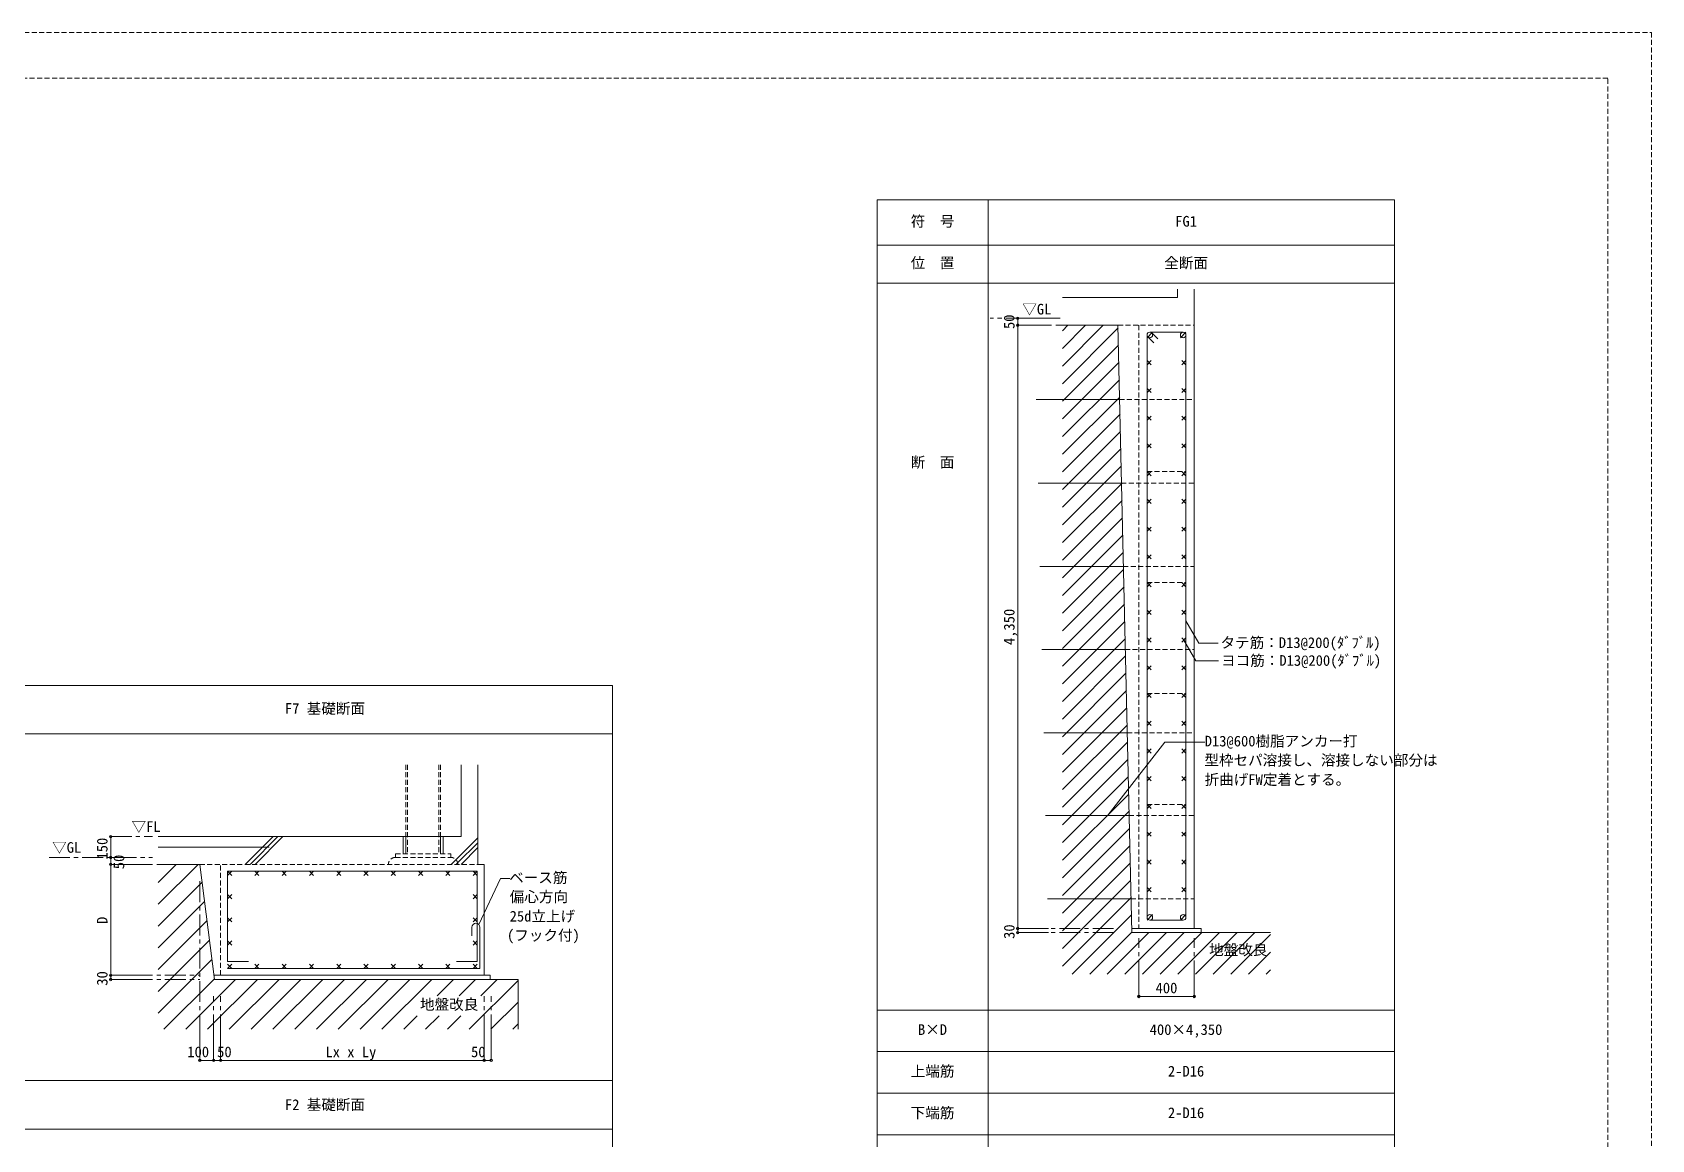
# Model space of a CAD drawing. Units: millimetres on the paper, enlarged 250 times, with parts at 1:30. Extents: x -1357173 to 354336, y -75979 to 4293964.
# Drawn here: x 257079 to 354336, y 8588 to 75124 of the extents above; entities that cross this region are included whole.
import ezdxf
from ezdxf.enums import TextEntityAlignment as Align

# ---------------------------------------------------------------- set-up
doc = ezdxf.new("R2010")
doc.units = ezdxf.units.MM
doc.header["$LTSCALE"] = 250
doc.header["$PDMODE"] = 32
doc.header["$PDSIZE"] = 150
doc.linetypes.add('CHAIN1', pattern=[8, 5, -1, 1, -1])
doc.linetypes.add('DASHED1', pattern=[1.8, 1.2, -0.6])
for name, color, linetype, lineweight in [('1-0', 3, 'Continuous', 13), ('1-1', 7, 'Continuous', 9), ('1-2', 4, 'Continuous', 5), ('1-4', 4, 'Continuous', 5), ('1-7', 4, 'Continuous', 5), ('1-8', 7, 'Continuous', 9), ('1-F', 4, 'CHAIN1', 5), ('3-1', 7, 'Continuous', 9), ('E-F', 7, 'DASHED1', 9)]:
    doc.layers.add(name, color=color, linetype=linetype, lineweight=lineweight)
doc.styles.add('ＭＳ ゴシック', font='')
doc.styles.get('ＭＳ ゴシック').set_extended_font_data('MS Gothic')

msp = doc.modelspace()

# ---------------------------------------------------------------- linework, layer by layer
at = {"layer": '1-0'}
for p, q in [((307812.6, 65051.6), (307812.6, 1375.3)), ((307812.6, 65051.6), (338894, 65051.6)), ((338894, 65051.6), (338894, 1375.3)), ((325865.4, 59192.2), (325865.4, 59692.4)), ((326865.4, 21275.5), (326865.4, 59692.4)), ((325865.4, 59192.2), (318948.7, 59192.2)), ((322282, 57525.5), (318948.7, 57525.5)), ((322282, 57525.5), (323115.4, 21025.5)), ((201888.5, 35885), (291915.5, 35885)), ((291915.5, 35885), (291915.5, -23413.7)), ((201888.5, 32968.3), (291915.5, 32968.3)), ((282832.4, 26796.2), (282832.4, 31112.7)), ((283832.4, 25129.5), (283832.4, 31112.7)), ((264633.3, 26796.2), (282832.4, 26796.2)), ((279340.2, 25754.5), (279340.2, 26796.2)), ((279506.9, 26796.2), (279506.9, 25754.5)), ((281590.2, 25754.5), (281590.2, 26796.2)), ((281756.9, 26796.2), (281756.9, 25754.5)), ((279506.9, 25754.5), (279340.2, 25754.5)), ((281756.9, 25754.5), (281590.2, 25754.5)), ((264633.3, 25129.5), (267133.3, 25129.5)), ((268016.6, 18212.9), (267133.3, 25129.5)), ((283832.4, 25129.5), (284216.6, 25129.5)), ((284216.6, 18462.9), (284216.6, 25129.5)), ((323092.2, 21275.5), (327282, 21275.5)), ((331448.7, 21025.5), (323115.4, 21025.5)), ((327282, 21025.5), (327282, 21275.5)), ((267986.5, 18462.9), (284583.3, 18462.9)), ((268016.6, 18212.9), (284583.3, 18212.9)), ((284583.3, 18212.9), (284583.3, 18462.9)), ((201888.5, 12135), (291915.5, 12135)), ((201888.5, 9218.3), (291915.5, 9218.3))]:
    msp.add_line(p, q, dxfattribs=at)
at = {"layer": '1-0', "color": 7, "lineweight": 9}
for p, q in [((314479.3, 65051.6), (314479.3, 60051.6)), ((307812.6, 62343.3), (338894, 62343.3)), ((307812.6, 60051.6), (338894, 60051.6)), ((314479.3, 60051.6), (314479.3, 1375.3)), ((307812.6, 16375.3), (338894, 16375.3)), ((307812.6, 13875.3), (338894, 13875.3)), ((307812.6, 11375.3), (338894, 11375.3)), ((307812.6, 8875.3), (338894, 8875.3))]:
    msp.add_line(p, q, dxfattribs=at)
at = {"layer": '1-0', "linetype": 'DASHED1'}
for p, q in [((323532, 57525.5), (323532, 21275.5)), ((267133.3, 25129.5), (283832.4, 25129.5)), ((268383.3, 18462.9), (268383.3, 25129.5))]:
    msp.add_line(p, q, dxfattribs=at)
at = {"layer": '1-0'}
msp.add_lwpolyline([(284583.3, 18212.9), (286249.9, 18212.9), (286249.9, 15218.2)], dxfattribs=at)
at = {"layer": '1-1', "linetype": 'DASHED1'}
for p, q in [((322291.4, 57525.5), (326865.4, 57525.5)), ((324032, 48732.5), (326365.4, 48732.5)), ((324032, 42066.2), (326365.4, 42066.2)), ((324032, 35399.8), (326365.4, 35399.8)), ((324032, 28733.5), (326365.4, 28733.5))]:
    msp.add_line(p, q, dxfattribs=at)
at = {"layer": '1-1'}
for p, q in [((324032, 56949.3), (324032, 21942.2)), ((324080.8, 56824.3), (324432.1, 56473.1)), ((326198.7, 57108.9), (324198.7, 57108.9)), ((324316.5, 57060), (324667.8, 56708.8)), ((326365.4, 21942.2), (326365.4, 56942.2)), ((324282, 55398.8), (324032, 55148.8)), ((324032, 55398.8), (324282, 55148.8)), ((326365.4, 55398.8), (326115.4, 55148.8)), ((326115.4, 55398.8), (326365.4, 55148.8)), ((324282, 53732.2), (324032, 53482.2)), ((324032, 53732.2), (324282, 53482.2)), ((326365.4, 53732.2), (326115.4, 53482.2)), ((326115.4, 53732.2), (326365.4, 53482.2)), ((324282, 52065.6), (324032, 51815.6)), ((324032, 52065.6), (324282, 51815.6)), ((326365.4, 52065.6), (326115.4, 51815.6)), ((326115.4, 52065.6), (326365.4, 51815.6)), ((324282, 50399.1), (324032, 50149.1)), ((324032, 50399.1), (324282, 50149.1)), ((326365.4, 50399.1), (326115.4, 50149.1)), ((326115.4, 50399.1), (326365.4, 50149.1)), ((324282, 48732.5), (324032, 48482.5)), ((324032, 48732.5), (324282, 48482.5)), ((326365.4, 48732.5), (326115.4, 48482.5)), ((326115.4, 48732.5), (326365.4, 48482.5)), ((324282, 47065.9), (324032, 46815.9)), ((324032, 47065.9), (324282, 46815.9)), ((326365.4, 47065.9), (326115.4, 46815.9)), ((326115.4, 47065.9), (326365.4, 46815.9)), ((324282, 45399.3), (324032, 45149.3)), ((324032, 45399.3), (324282, 45149.3)), ((326365.4, 45399.3), (326115.4, 45149.3)), ((326115.4, 45399.3), (326365.4, 45149.3)), ((324282, 43732.7), (324032, 43482.7)), ((324032, 43732.7), (324282, 43482.7)), ((326365.4, 43732.7), (326115.4, 43482.7)), ((326115.4, 43732.7), (326365.4, 43482.7)), ((324282, 42066.2), (324032, 41816.2)), ((324032, 42066.2), (324282, 41816.2)), ((326365.4, 42066.2), (326115.4, 41816.2)), ((326115.4, 42066.2), (326365.4, 41816.2)), ((324282, 40399.6), (324032, 40149.6)), ((324032, 40399.6), (324282, 40149.6)), ((326365.4, 40399.6), (326115.4, 40149.6)), ((326115.4, 40399.6), (326365.4, 40149.6)), ((324282, 38733), (324032, 38483)), ((324032, 38733), (324282, 38483)), ((326365.4, 38733), (326115.4, 38483)), ((326115.4, 38733), (326365.4, 38483)), ((324282, 37066.4), (324032, 36816.4)), ((324032, 37066.4), (324282, 36816.4)), ((326365.4, 37066.4), (326115.4, 36816.4)), ((326115.4, 37066.4), (326365.4, 36816.4)), ((324282, 35399.8), (324032, 35149.8)), ((324032, 35399.8), (324282, 35149.8)), ((326365.4, 35399.8), (326115.4, 35149.8)), ((326115.4, 35399.8), (326365.4, 35149.8)), ((324282, 33733.3), (324032, 33483.3)), ((324032, 33733.3), (324282, 33483.3)), ((326365.4, 33733.3), (326115.4, 33483.3)), ((326115.4, 33733.3), (326365.4, 33483.3)), ((324282, 32066.7), (324032, 31816.7)), ((324032, 32066.7), (324282, 31816.7)), ((326365.4, 32066.7), (326115.4, 31816.7)), ((326115.4, 32066.7), (326365.4, 31816.7)), ((324282, 30400.1), (324032, 30150.1)), ((324032, 30400.1), (324282, 30150.1)), ((326365.4, 30400.1), (326115.4, 30150.1)), ((326115.4, 30400.1), (326365.4, 30150.1)), ((324282, 28733.5), (324032, 28483.5)), ((324032, 28733.5), (324282, 28483.5)), ((326365.4, 28733.5), (326115.4, 28483.5)), ((326115.4, 28733.5), (326365.4, 28483.5)), ((324282, 27066.9), (324032, 26816.9)), ((324032, 27066.9), (324282, 26816.9)), ((326365.4, 27066.9), (326115.4, 26816.9)), ((326115.4, 27066.9), (326365.4, 26816.9)), ((264633.3, 26171.2), (271300, 26171.2)), ((324282, 25400.4), (324032, 25150.4)), ((324032, 25400.4), (324282, 25150.4)), ((326365.4, 25400.4), (326115.4, 25150.4)), ((326115.4, 25400.4), (326365.4, 25150.4)), ((268800, 24712.9), (283800, 24712.9)), ((268800, 24712.9), (269050, 24462.9)), ((269050, 24712.9), (268800, 24462.9)), ((268800, 19296.2), (268800, 24712.9)), ((270438.8, 24712.9), (270688.8, 24462.9)), ((270688.8, 24712.9), (270438.8, 24462.9)), ((272077.7, 24712.9), (272327.7, 24462.9)), ((272327.7, 24712.9), (272077.7, 24462.9)), ((273716.6, 24712.9), (273966.6, 24462.9)), ((273966.6, 24712.9), (273716.6, 24462.9)), ((275355.5, 24712.9), (275605.5, 24462.9)), ((275605.5, 24712.9), (275355.5, 24462.9)), ((276994.4, 24712.9), (277244.4, 24462.9)), ((277244.4, 24712.9), (276994.4, 24462.9)), ((278633.3, 24712.9), (278883.3, 24462.9)), ((278883.3, 24712.9), (278633.3, 24462.9)), ((280272.2, 24712.9), (280522.2, 24462.9)), ((280522.2, 24712.9), (280272.2, 24462.9)), ((281911.1, 24712.9), (282161.1, 24462.9)), ((282161.1, 24712.9), (281911.1, 24462.9)), ((283550, 24712.9), (283800, 24462.9)), ((283800, 24712.9), (283550, 24462.9)), ((283800, 19296.2), (283800, 24712.9)), ((324282, 23733.8), (324032, 23483.8)), ((324032, 23733.8), (324282, 23483.8)), ((326365.4, 23733.8), (326115.4, 23483.8)), ((326115.4, 23733.8), (326365.4, 23483.8)), ((268800, 23317), (269050, 23067)), ((269050, 23317), (268800, 23067)), ((283550, 23317), (283800, 23067)), ((283800, 23317), (283550, 23067)), ((268800, 21921.2), (269050, 21671.2)), ((269050, 21921.2), (268800, 21671.2)), ((283550, 21921.2), (283800, 21671.2)), ((283800, 21921.2), (283550, 21671.2)), ((283721.2, 21587.9), (283723.7, 21587.9)), ((324198.7, 21775.5), (326198.7, 21775.5)), ((268800, 20525.4), (269050, 20275.4)), ((269050, 20525.4), (268800, 20275.4)), ((283481.1, 21347.8), (283481.1, 20844.4)), ((283550, 20525.4), (283800, 20275.4)), ((283800, 20525.4), (283550, 20275.4)), ((283961.2, 18879.5), (283961.2, 21347.8)), ((270050, 19296.2), (268800, 19296.2)), ((269466.6, 19296.2), (268800, 19296.2)), ((268800, 19129.5), (269050, 18879.5)), ((269050, 19129.5), (268800, 18879.5)), ((268800, 18879.5), (283961.2, 18879.5)), ((270438.8, 19129.5), (270688.8, 18879.5)), ((270688.8, 19129.5), (270438.8, 18879.5)), ((272077.7, 19129.5), (272327.7, 18879.5)), ((272327.7, 19129.5), (272077.7, 18879.5)), ((273716.6, 19129.5), (273966.6, 18879.5)), ((273966.6, 19129.5), (273716.6, 18879.5)), ((275355.5, 19129.5), (275605.5, 18879.5)), ((275605.5, 19129.5), (275355.5, 18879.5)), ((276994.4, 19129.5), (277244.4, 18879.5)), ((277244.4, 19129.5), (276994.4, 18879.5)), ((278633.3, 19129.5), (278883.3, 18879.5)), ((278883.3, 19129.5), (278633.3, 18879.5)), ((280272.2, 19129.5), (280522.2, 18879.5)), ((280522.2, 19129.5), (280272.2, 18879.5)), ((281911.1, 19129.5), (282161.1, 18879.5)), ((282161.1, 19129.5), (281911.1, 18879.5)), ((283800, 19296.2), (282550, 19296.2)), ((283133.3, 19296.2), (283800, 19296.2)), ((283800, 19129.5), (283550, 18879.5)), ((283550, 19129.5), (283800, 18879.5))]:
    msp.add_line(p, q, dxfattribs=at)
at = {"layer": '1-1', "color": 4, "linetype": 'DASHED1', "lineweight": 5}
for p, q in [((279506.9, 31112.7), (279506.9, 25754.5)), ((279606.9, 31112.7), (279606.9, 25754.5)), ((281490.2, 31112.7), (281490.2, 25754.5)), ((281590.2, 31112.7), (281590.2, 25754.5)), ((278881.9, 25546.2), (278881.9, 25754.5)), ((278881.9, 25754.5), (282215.2, 25754.5)), ((278881.9, 25546.2), (282215.2, 25546.2)), ((282215.2, 25546.2), (282215.2, 25754.5))]:
    msp.add_line(p, q, dxfattribs=at)
for centre, start, end in [((278881.9, 25129.5), 90, 180), ((282215.2, 25129.5), 0, 90)]:
    msp.add_arc(centre, 416.7, start, end, dxfattribs=at)
at = {"layer": '1-1'}
for start, end in [(90, 180), (0, 90)]:
    msp.add_arc((283721.2, 21347.8), 240.1, start, end, dxfattribs=at)
at = {"layer": '1-2'}
for p, q in [((318948.7, 57195.9), (319278.3, 57525.5)), ((318948.7, 56135.2), (320339, 57525.5)), ((318948.7, 55074.6), (321399.7, 57525.5)), ((318948.7, 54013.9), (322295.2, 57360.4)), ((318948.7, 52953.2), (322318.6, 56323.1)), ((318948.7, 51892.6), (322342, 55285.9)), ((318948.7, 50831.9), (322365.4, 54248.6)), ((318948.7, 49771.3), (322388.8, 53211.4)), ((318948.7, 48710.6), (322412.2, 52174.1)), ((318948.7, 47649.9), (322435.6, 51136.9)), ((318948.7, 46589.3), (322459, 50099.6)), ((318948.7, 45528.6), (322482.5, 49062.4)), ((318948.7, 44468), (322505.9, 48025.1)), ((318948.7, 43407.3), (322529.3, 46987.9)), ((318948.7, 42346.6), (322552.7, 45950.7)), ((318948.7, 41286), (322576.1, 44913.4)), ((318948.7, 40225.3), (322599.5, 43876.2)), ((318948.7, 39164.7), (322622.9, 42838.9)), ((318948.7, 38104), (322646.4, 41801.7)), ((318948.7, 37043.3), (322669.8, 40764.4)), ((318948.7, 35982.7), (322693.2, 39727.2)), ((318948.7, 34922), (322716.6, 38689.9)), ((318948.7, 33861.4), (322740, 37652.7)), ((318948.7, 32800.7), (322763.4, 36615.4)), ((318948.7, 31740), (322786.8, 35578.2)), ((318948.7, 30679.4), (322810.3, 34541)), ((318948.7, 29618.7), (322833.7, 33503.7)), ((318948.7, 28558.1), (322857.1, 32466.5)), ((318948.7, 27497.4), (322880.5, 31429.2)), ((318948.7, 26436.7), (322903.9, 30392)), ((318948.7, 25376.1), (322927.3, 29354.7)), ((318948.7, 24315.4), (322950.7, 28317.5)), ((318948.7, 23254.8), (322974.2, 27280.2)), ((269866.8, 25129.5), (271533.5, 26796.2)), ((270158.5, 25129.5), (271825.2, 26796.2)), ((270450.2, 25129.5), (272116.8, 26796.2)), ((282522.6, 25410.9), (283832.4, 26720.7)), ((282622.2, 25218.9), (283832.4, 26429)), ((282241.2, 25129.5), (282522.6, 25410.9)), ((282824.5, 25129.5), (283832.4, 26137.4)), ((318948.7, 22194.1), (322997.6, 26243)), ((264633.3, 22731.8), (267031.1, 25129.5)), ((264633.3, 24041.4), (265721.4, 25129.5)), ((282532.9, 25129.5), (282622.2, 25218.9)), ((318948.7, 21133.4), (323021, 25205.7)), ((264633.3, 21422.1), (267270, 24058.9)), ((318948.7, 20072.8), (323044.4, 24168.5)), ((264633.3, 20112.5), (267418.3, 22897.6)), ((318948.7, 19012.1), (323067.8, 23131.2)), ((264633.3, 18802.9), (267566.6, 21736.3)), ((319522.8, 18525.5), (323091.2, 22094)), ((264633.3, 17493.3), (267715, 20574.9)), ((320583.4, 18525.5), (323114.6, 21056.8)), ((321644.1, 18525.5), (324144.1, 21025.5)), ((322704.7, 18525.5), (325204.7, 21025.5)), ((323765.4, 18525.5), (326265.4, 21025.5)), ((324826.1, 18525.5), (327326.1, 21025.5)), ((325886.7, 18525.5), (328386.7, 21025.5)), ((326947.4, 18525.5), (329447.4, 21025.5)), ((328008, 18525.5), (330508, 21025.5)), ((329068.7, 18525.5), (331448.7, 20905.5)), ((330129.4, 18525.5), (331448.7, 19844.8)), ((264633.3, 16183.7), (267863.3, 19413.6)), ((331190, 18525.5), (331448.7, 18784.2)), ((264977.4, 15218.2), (268011.6, 18252.3)), ((266287.1, 15218.2), (269281.7, 18212.9)), ((267596.7, 15218.2), (270591.4, 18212.9)), ((268906.3, 15218.2), (271901, 18212.9)), ((270215.9, 15218.2), (273210.6, 18212.9)), ((271525.5, 15218.2), (274520.2, 18212.9)), ((272835.2, 15218.2), (275829.8, 18212.9)), ((274144.8, 15218.2), (277139.5, 18212.9)), ((275454.4, 15218.2), (278449.1, 18212.9)), ((276764, 15218.2), (279758.7, 18212.9)), ((278073.6, 15218.2), (281068.3, 18212.9)), ((281397.2, 17232.1), (282377.9, 18212.9)), ((282706.8, 17232.1), (283687.6, 18212.9)), ((283312.1, 15218.2), (286249.9, 18156)), ((284016.4, 17232.1), (284997.2, 18212.9)), ((284621.7, 15218.2), (286249.9, 16846.4)), ((279383.3, 15218.2), (280194, 16028.9)), ((280692.9, 15218.2), (281503.6, 16028.9)), ((282002.5, 15218.2), (282813.3, 16028.9)), ((285931.4, 15218.2), (286249.9, 15536.7))]:
    msp.add_line(p, q, dxfattribs=at)
at = {"layer": '1-4'}
for p, q in [((317369.3, 53058.9), (322369.3, 53058.9)), ((322369.3, 53058.9), (322371.8, 53058.9)), ((317484, 48035.3), (322484, 48035.3)), ((322484, 48035.3), (322486.5, 48035.3)), ((317598.1, 43037.9), (322598.1, 43037.9)), ((322598.1, 43037.9), (322600.6, 43037.9)), ((317712.2, 38040.5), (322712.2, 38040.5)), ((322712.2, 38040.5), (322714.7, 38040.5)), ((317826.3, 33043.1), (322826.3, 33043.1)), ((322826.3, 33043.1), (322828.8, 33043.1)), ((317940.1, 28058.9), (322940.1, 28058.9)), ((322940.1, 28058.9), (322942.6, 28058.9)), ((318054.3, 23058.9), (323054.3, 23058.9)), ((323054.3, 23058.9), (323056.8, 23058.9))]:
    msp.add_line(p, q, dxfattribs=at)
at = {"layer": '1-4', "linetype": 'DASHED1'}
for p, q in [((322369.3, 53058.9), (326865.4, 53058.9)), ((322484, 48035.3), (326865.4, 48035.3)), ((322598.1, 43037.9), (326865.4, 43037.9)), ((322712.2, 38040.5), (326865.4, 38040.5)), ((322826.3, 33043.1), (326865.4, 33043.1)), ((322940.1, 28058.9), (326865.4, 28058.9)), ((323054.3, 23058.9), (326865.4, 23058.9))]:
    msp.add_line(p, q, dxfattribs=at)
at = {"layer": '1-7'}
for p, q in [((316261.9, 57942.2), (318105.3, 57942.2)), ((316261.9, 57942.2), (316261.9, 57525.5)), ((316261.9, 57525.5), (316261.9, 21275.5)), ((316261.9, 57525.5), (318105.3, 57525.5)), ((261784, 26796.2), (263043.6, 26796.2)), ((261784, 25546.2), (263043.6, 25546.2)), ((261784, 25129.5), (263043.6, 25129.5)), ((261784, 25129.5), (261784, 18462.9)), ((316261.9, 21275.5), (318105.3, 21275.5)), ((316261.9, 21275.5), (316261.9, 21025.5)), ((316261.9, 21025.5), (318105.3, 21025.5)), ((261784, 18462.9), (261784, 18212.9)), ((261784, 18462.9), (263043.6, 18462.9)), ((261784, 18212.9), (263043.6, 18212.9)), ((323532, 17192.1), (323532, 18103.9)), ((326865.4, 17192.1), (326865.4, 18103.9)), ((323532, 17192.1), (326865.4, 17192.1)), ((267133.3, 13349.5), (267133.3, 14864.3)), ((267966.6, 13349.5), (267966.6, 14864.3)), ((268383.3, 13349.5), (268383.3, 14864.3)), ((268383.3, 13349.5), (268383.3, 14864.3)), ((284216.6, 13349.5), (284216.6, 14864.3)), ((267133.3, 13349.5), (267966.6, 13349.5)), ((267966.6, 13349.5), (268383.3, 13349.5)), ((268383.3, 13349.5), (284216.6, 13349.5))]:
    msp.add_line(p, q, dxfattribs=at)
for points in [[(261784, 26796.2), (261784, 25546.2), (261784, 25129.5)], [(284216.6, 13349.5), (284633.3, 13349.5), (284633.3, 14864.3)]]:
    msp.add_lwpolyline(points, dxfattribs=at)
at = {"layer": '1-7', "color": 7}
for p in [(316261.9, 57942.2), (316261.9, 57525.5), (261784, 26796.2), (261784, 25546.2), (261784, 25129.5), (316261.9, 21275.5), (316261.9, 21025.5), (261784, 18462.9), (261784, 18212.9), (323532, 17192.1), (326865.4, 17192.1), (267133.3, 13349.5), (267966.6, 13349.5), (268383.3, 13349.5), (284216.6, 13349.5), (284633.3, 13349.5)]:
    msp.add_point(p, dxfattribs=at)
at = {"layer": '1-8'}
for p, q in [((326365.4, 39771.7), (327139.5, 38430.9)), ((327139.5, 38430.9), (328296, 38430.9))]:
    msp.add_line(p, q, dxfattribs=at)
for points in [[(326240.4, 38608), (326961.4, 37359.2), (328324.5, 37359.2)], [(321685.6, 28113), (325088.5, 32470.6), (327510.6, 32470.6)], [(283890.9, 21517.6), (285205.3, 24271.8), (285762.4, 24271.8)]]:
    msp.add_lwpolyline(points, dxfattribs=at)
at = {"layer": '1-F'}
for p, q in [((318806.9, 57942.2), (314612.6, 57942.2)), ((321796, 57525.5), (318105.3, 57525.5)), ((261784, 26796.2), (264301.6, 26796.2)), ((258077.9, 25546.2), (264301.6, 25546.2)), ((263043.6, 25129.5), (265924.4, 25129.5)), ((267133.3, 14864.3), (267133.3, 24296.2)), ((322017.9, 21275.5), (318105.3, 21275.5)), ((322017.9, 21025.5), (318105.3, 21025.5)), ((323532, 18103.9), (323532, 20692.8)), ((326865.4, 18103.9), (326865.4, 20692.8)), ((263043.6, 18462.9), (267133.3, 18462.9)), ((263043.6, 18212.9), (267133.3, 18212.9)), ((267966.6, 14864.3), (267966.6, 17212.9)), ((268383.3, 14864.3), (268383.3, 17212.9)), ((284216.6, 14864.3), (284216.6, 17212.9)), ((284633.3, 14864.3), (284633.3, 17212.9))]:
    msp.add_line(p, q, dxfattribs=at)
at = {"layer": '3-1'}
for p, q in [((324366.3, 57108.9), (324031.1, 56773.7)), ((326366.3, 57108), (326031.1, 56772.8)), ((324366.3, 22110.7), (324031.1, 21775.5)), ((326366.3, 22109.8), (326031.1, 21774.6))]:
    msp.add_line(p, q, dxfattribs=at)
for centre in [(324198.7, 56941.3), (326198.7, 56940.4), (324198.7, 21943.1), (326198.7, 21942.2)]:
    msp.add_circle(centre, 167.6, dxfattribs=at)
at = {"layer": 'E-F'}
for p, q in [((144086.2, 75124.5), (354336.2, 75124.5)), ((354336.2, 75124.5), (354336.2, -73375.5)), ((351711.2, 72374.5), (146711.2, 72374.5)), ((351711.2, -70625.5), (351711.2, 72374.5))]:
    msp.add_line(p, q, dxfattribs=at)

# ---------------------------------------------------------------- texts
at = {"layer": '1-0', "color": 7, "style": 'ＭＳ ゴシック'}
for s, p in [('符\u3000号', (309833.4, 63260)), ('FG1', (325720.5, 63260)), ('位\u3000置', (309833.4, 60760)), ('全断面', (325064.3, 60760)), ('断\u3000面', (309833.4, 48778.9)), ('B×D', (310270.9, 14687.8)), ('400×4,350', (324189.3, 14687.8)), ('上端筋', (309833.4, 12187.8)), ('2-D16', (325283, 12187.8)), ('下端筋', (309833.4, 9687.8)), ('2-D16', (325283, 9687.8))]:
    msp.add_text(s, height=641.5, dxfattribs=at).set_placement(p, align=Align.BOTTOM_LEFT)
at = {"layer": '1-7', "color": 7, "style": 'ＭＳ ゴシック'}
for s, p in [('50', (316261.9, 57296.4)), ('4,350', (316261.9, 38306.8)), ('150', (261784, 25421.2)), ('50', (262784, 24837.9)), ('D', (261784, 21546.2)), ('30', (316261.9, 20650.5)), ('30', (261784, 17837.9))]:
    msp.add_text(s, height=641.5, rotation=90, dxfattribs=at).set_placement(p, align=Align.BOTTOM_LEFT)
for s, p in [('400', (324542.4, 17192.1)), ('100', (266383.3, 13349.5)), ('50', (268175, 13349.5)), ('Lx x Ly', (274680.6, 13349.5)), ('50', (283425, 13349.5))]:
    msp.add_text(s, height=641.5, dxfattribs=at).set_placement(p, align=Align.BOTTOM_LEFT)
at = {"layer": '1-8', "style": 'ＭＳ ゴシック'}
for s, p in [('タテ筋：D13@200(ﾀﾞﾌﾞﾙ)', (328444.4, 37940.9)), ('ヨコ筋：D13@200(ﾀﾞﾌﾞﾙ)', (328475.9, 36869.2)), ('F7 基礎断面', (272248.3, 33986.6)), ('D13@600樹脂アンカー打', (327492.4, 32024.5)), ('型枠セパ溶接し、溶接しない部分は', (327475.8, 30879.9)), ('折曲げFW定着とする。', (327485.8, 29711.3)), ('ベース筋', (285713.6, 23817.3)), ('偏心方向', (285750.9, 22669.4)), ('25d立上げ', (285744.2, 21500.8)), ('(フック付)', (285585.5, 20356.2)), ('地盤改良', (327760.7, 19483.1)), ('地盤改良', (280361.4, 16200.9)), ('F2 基礎断面', (272248.3, 10176.6))]:
    msp.add_text(s, height=641.5, dxfattribs=at).set_placement(p, align=Align.BOTTOM_LEFT)
at = {"layer": '1-F', "color": 7, "style": 'ＭＳ ゴシック'}
for s, p in [('▽GL', (316535.8, 57979.4)), ('▽FL', (263033.2, 26887)), ('▽GL', (258264.3, 25634.8))]:
    msp.add_text(s, height=641.5, dxfattribs=at).set_placement(p, align=Align.BOTTOM_LEFT)

doc.saveas('drawing.dxf')
